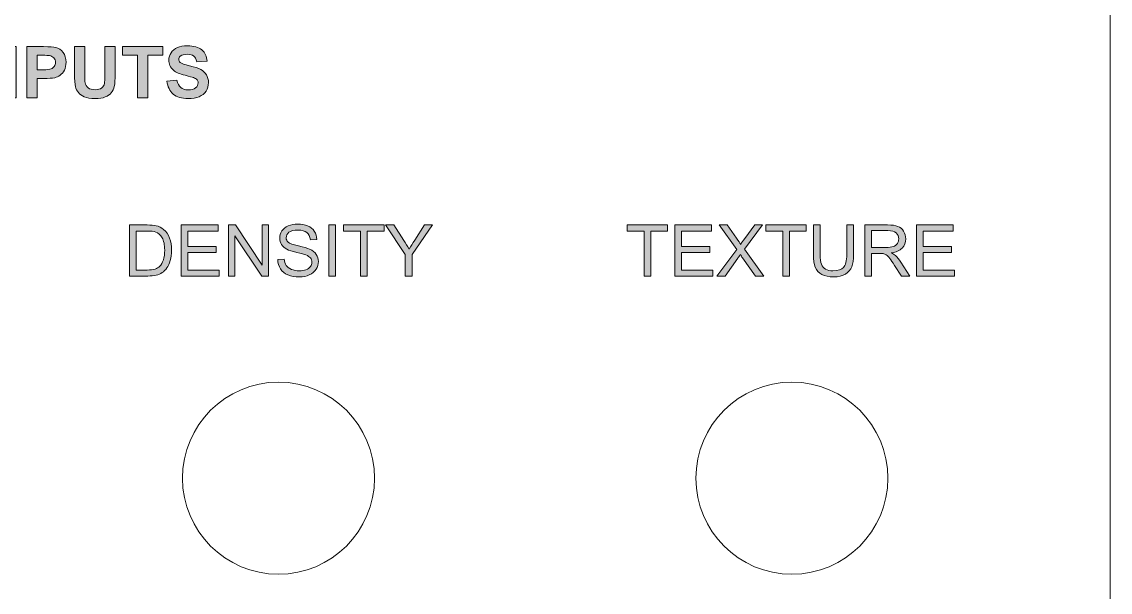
# Model space of a CAD drawing. Header units: inches. Extents: x 0 to 108, y -222 to 0.
# Drawn here: x 54 to 107.8, y -139.5 to -111.3 of the extents above; entities that cross this region are included whole.
import ezdxf

# ---------------------------------------------------------------- set-up
doc = ezdxf.new("R2010")
doc.units = ezdxf.units.IN
doc.header["$MEASUREMENT"] = 0
doc.layers.add('Decoupe', color=7, linetype='Continuous')
doc.layers.add('Impression', color=7, linetype='Continuous')

# ---------------------------------------------------------------- blocks, each defined once
blk = doc.blocks.new('block 2')
at = {"layer": 'Decoupe', "color": 240, "lineweight": 18, "true_color": 0xed1c24}
blk.add_lwpolyline([(107.823, -222.123), (0.127, -222.123), (0.127, -0.127), (107.823, -0.127), (107.823, -222.123)], dxfattribs=at)
for points in [[(71.425, -133.888), (71.425, -136.512), (69.298, -138.638), (66.675, -138.638), (64.052, -138.638), (61.925, -136.512), (61.925, -133.888), (61.925, -131.265), (64.052, -129.138), (66.675, -129.138), (69.298, -129.138), (71.425, -131.265), (71.425, -133.888)], [(96.825, -133.888), (96.825, -136.512), (94.698, -138.638), (92.075, -138.638), (89.451, -138.638), (87.325, -136.512), (87.325, -133.888), (87.325, -131.265), (89.451, -129.138), (92.075, -129.138), (94.698, -129.138), (96.825, -131.265), (96.825, -133.888)]]:
    blk.add_open_spline(points, degree=3, knots=[0, 0, 0, 0, 1, 1, 1, 2, 2, 2, 3, 3, 3, 4, 4, 4, 4], dxfattribs=at)
blk = doc.blocks.new('block 5')
at = {"layer": 'Impression', "true_color": 0xffffff}
h = blk.add_hatch(color=7, dxfattribs=at)
h.dxf.hatch_style = 2
edge = h.paths.add_edge_path()
edge.add_spline(control_points=[(59.302, -123.889), (59.302, -123.889), (59.302, -121.363), (59.302, -121.363), (59.302, -121.363), (60.172, -121.363), (60.172, -121.363), (60.369, -121.363), (60.519, -121.376), (60.622, -121.4), (60.767, -121.433), (60.89, -121.493), (60.992, -121.581), (61.126, -121.693), (61.225, -121.837), (61.291, -122.012), (61.357, -122.187), (61.39, -122.387), (61.39, -122.612), (61.39, -122.804), (61.368, -122.974), (61.323, -123.122), (61.278, -123.27), (61.221, -123.393), (61.151, -123.49), (61.081, -123.587), (61.004, -123.663), (60.921, -123.719), (60.838, -123.775), (60.737, -123.817), (60.619, -123.846), (60.502, -123.874), (60.366, -123.889), (60.214, -123.889), (60.214, -123.889), (59.302, -123.889), (59.302, -123.889)], knot_values=[0, 0, 0, 0, 1, 1, 1, 2, 2, 2, 3, 3, 3, 4, 4, 4, 5, 5, 5, 6, 6, 6, 7, 7, 7, 8, 8, 8, 9, 9, 9, 10, 10, 10, 11, 11, 11, 12, 12, 12, 12], degree=3, periodic=1)
edge = h.paths.add_edge_path()
edge.add_spline(control_points=[(59.637, -123.591), (59.637, -123.591), (60.176, -123.591), (60.176, -123.591), (60.342, -123.591), (60.473, -123.575), (60.568, -123.544), (60.663, -123.513), (60.738, -123.469), (60.794, -123.413), (60.873, -123.334), (60.935, -123.228), (60.98, -123.094), (61.024, -122.96), (61.046, -122.798), (61.046, -122.607), (61.046, -122.343), (61.002, -122.14), (60.915, -121.998), (60.829, -121.856), (60.724, -121.761), (60.6, -121.713), (60.51, -121.679), (60.366, -121.661), (60.167, -121.661), (60.167, -121.661), (59.637, -121.661), (59.637, -121.661), (59.637, -121.661), (59.637, -123.591), (59.637, -123.591)], knot_values=[0, 0, 0, 0, 1, 1, 1, 2, 2, 2, 3, 3, 3, 4, 4, 4, 5, 5, 5, 6, 6, 6, 7, 7, 7, 8, 8, 8, 9, 9, 9, 10, 10, 10, 10], degree=3, periodic=1)
h = blk.add_hatch(color=7, dxfattribs=at)
h.dxf.hatch_style = 2
h.paths.add_polyline_path([(61.857, -123.889), (61.857, -121.363), (63.683, -121.363), (63.683, -121.661), (62.191, -121.661), (62.191, -122.435), (63.588, -122.435), (63.588, -122.731), (62.191, -122.731), (62.191, -123.591), (63.742, -123.591), (63.742, -123.889)])
h = blk.add_hatch(color=7, dxfattribs=at)
h.dxf.hatch_style = 2
h.paths.add_polyline_path([(64.2, -123.889), (64.2, -121.363), (64.542, -121.363), (65.869, -123.346), (65.869, -121.363), (66.189, -121.363), (66.189, -123.889), (65.846, -123.889), (64.52, -121.904), (64.52, -123.889)])
h = blk.add_hatch(color=7, dxfattribs=at)
h.dxf.hatch_style = 2
edge = h.paths.add_edge_path()
edge.add_spline(control_points=[(66.637, -123.077), (66.637, -123.077), (66.952, -123.05), (66.952, -123.05), (66.967, -123.176), (67.002, -123.28), (67.057, -123.361), (67.111, -123.442), (67.196, -123.507), (67.311, -123.557), (67.425, -123.607), (67.555, -123.632), (67.698, -123.632), (67.826, -123.632), (67.938, -123.613), (68.036, -123.575), (68.133, -123.537), (68.206, -123.485), (68.254, -123.42), (68.301, -123.353), (68.325, -123.281), (68.325, -123.203), (68.325, -123.124), (68.302, -123.055), (68.256, -122.996), (68.21, -122.937), (68.135, -122.887), (68.029, -122.847), (67.961, -122.82), (67.811, -122.779), (67.579, -122.724), (67.347, -122.668), (67.185, -122.615), (67.092, -122.566), (66.971, -122.503), (66.881, -122.424), (66.822, -122.331), (66.763, -122.237), (66.734, -122.132), (66.734, -122.016), (66.734, -121.889), (66.77, -121.77), (66.842, -121.659), (66.914, -121.548), (67.02, -121.464), (67.159, -121.407), (67.298, -121.349), (67.453, -121.32), (67.622, -121.32), (67.809, -121.32), (67.974, -121.35), (68.118, -121.411), (68.26, -121.471), (68.371, -121.56), (68.448, -121.677), (68.524, -121.794), (68.566, -121.927), (68.572, -122.075), (68.572, -122.075), (68.251, -122.099), (68.251, -122.099), (68.234, -121.939), (68.176, -121.819), (68.076, -121.737), (67.977, -121.656), (67.83, -121.615), (67.636, -121.615), (67.434, -121.615), (67.287, -121.652), (67.195, -121.726), (67.102, -121.8), (67.056, -121.89), (67.056, -121.994), (67.056, -122.085), (67.088, -122.159), (67.154, -122.218), (67.218, -122.276), (67.386, -122.336), (67.658, -122.398), (67.929, -122.459), (68.116, -122.513), (68.217, -122.559), (68.364, -122.627), (68.472, -122.713), (68.542, -122.817), (68.612, -122.92), (68.647, -123.04), (68.647, -123.176), (68.647, -123.31), (68.609, -123.437), (68.532, -123.555), (68.455, -123.674), (68.344, -123.767), (68.2, -123.833), (68.056, -123.899), (67.894, -123.932), (67.714, -123.932), (67.485, -123.932), (67.294, -123.898), (67.139, -123.832), (66.985, -123.765), (66.864, -123.665), (66.776, -123.531), (66.688, -123.397), (66.642, -123.246), (66.637, -123.077)], knot_values=[0, 0, 0, 0, 1, 1, 1, 2, 2, 2, 3, 3, 3, 4, 4, 4, 5, 5, 5, 6, 6, 6, 7, 7, 7, 8, 8, 8, 9, 9, 9, 10, 10, 10, 11, 11, 11, 12, 12, 12, 13, 13, 13, 14, 14, 14, 15, 15, 15, 16, 16, 16, 17, 17, 17, 18, 18, 18, 19, 19, 19, 20, 20, 20, 21, 21, 21, 22, 22, 22, 23, 23, 23, 24, 24, 24, 25, 25, 25, 26, 26, 26, 27, 27, 27, 28, 28, 28, 29, 29, 29, 30, 30, 30, 31, 31, 31, 32, 32, 32, 33, 33, 33, 34, 34, 34, 35, 35, 35, 35], degree=3, periodic=1)
h = blk.add_hatch(color=7, dxfattribs=at)
h.dxf.hatch_style = 2
h.paths.add_polyline_path([(69.161, -123.889), (69.161, -121.363), (69.495, -121.363), (69.495, -123.889)])
h = blk.add_hatch(color=7, dxfattribs=at)
h.dxf.hatch_style = 2
h.paths.add_polyline_path([(70.726, -123.889), (70.726, -121.661), (69.894, -121.661), (69.894, -121.363), (71.896, -121.363), (71.896, -121.661), (71.061, -121.661), (71.061, -123.889)])
h = blk.add_hatch(color=7, dxfattribs=at)
h.dxf.hatch_style = 2
edge = h.paths.add_edge_path()
edge.add_spline(control_points=[(72.95, -123.889), (72.95, -123.889), (72.95, -122.819), (72.95, -122.819), (72.95, -122.819), (71.977, -121.363), (71.977, -121.363), (71.977, -121.363), (72.384, -121.363), (72.384, -121.363), (72.384, -121.363), (72.881, -122.125), (72.881, -122.125), (72.973, -122.267), (73.059, -122.41), (73.138, -122.552), (73.214, -122.42), (73.306, -122.271), (73.414, -122.106), (73.414, -122.106), (73.903, -121.363), (73.903, -121.363), (73.903, -121.363), (74.292, -121.363), (74.292, -121.363), (74.292, -121.363), (73.284, -122.819), (73.284, -122.819), (73.284, -122.819), (73.284, -123.889), (73.284, -123.889), (73.284, -123.889), (72.95, -123.889), (72.95, -123.889)], knot_values=[0, 0, 0, 0, 1, 1, 1, 2, 2, 2, 3, 3, 3, 4, 4, 4, 5, 5, 5, 6, 6, 6, 7, 7, 7, 8, 8, 8, 9, 9, 9, 10, 10, 10, 11, 11, 11, 11], degree=3, periodic=1)
at = {"layer": 'Impression', "lineweight": 0}
for points in [[(61.857, -123.889), (61.857, -121.363), (63.683, -121.363), (63.683, -121.661), (62.191, -121.661), (62.191, -122.435), (63.588, -122.435), (63.588, -122.731), (62.191, -122.731), (62.191, -123.591), (63.742, -123.591), (63.742, -123.889), (61.857, -123.889)], [(64.2, -123.889), (64.2, -121.363), (64.542, -121.363), (65.869, -123.346), (65.869, -121.363), (66.189, -121.363), (66.189, -123.889), (65.846, -123.889), (64.52, -121.904), (64.52, -123.889), (64.2, -123.889)], [(69.161, -123.889), (69.161, -121.363), (69.495, -121.363), (69.495, -123.889), (69.161, -123.889)], [(70.726, -123.889), (70.726, -121.661), (69.894, -121.661), (69.894, -121.363), (71.896, -121.363), (71.896, -121.661), (71.061, -121.661), (71.061, -123.889), (70.726, -123.889)]]:
    blk.add_lwpolyline(points, dxfattribs=at)
for points, knots in [([(59.302, -123.889), (59.302, -123.889), (59.302, -121.363), (59.302, -121.363), (59.302, -121.363), (60.172, -121.363), (60.172, -121.363), (60.369, -121.363), (60.519, -121.376), (60.622, -121.4), (60.767, -121.433), (60.89, -121.493), (60.992, -121.581), (61.126, -121.693), (61.225, -121.837), (61.291, -122.012), (61.357, -122.187), (61.39, -122.387), (61.39, -122.612), (61.39, -122.804), (61.368, -122.974), (61.323, -123.122), (61.278, -123.27), (61.221, -123.393), (61.151, -123.49), (61.081, -123.587), (61.004, -123.663), (60.921, -123.719), (60.838, -123.775), (60.737, -123.817), (60.619, -123.846), (60.502, -123.874), (60.366, -123.889), (60.214, -123.889), (60.214, -123.889), (59.302, -123.889), (59.302, -123.889)], [0, 0, 0, 0, 1, 1, 1, 2, 2, 2, 3, 3, 3, 4, 4, 4, 5, 5, 5, 6, 6, 6, 7, 7, 7, 8, 8, 8, 9, 9, 9, 10, 10, 10, 11, 11, 11, 12, 12, 12, 12]), ([(59.637, -123.591), (59.637, -123.591), (60.176, -123.591), (60.176, -123.591), (60.342, -123.591), (60.473, -123.575), (60.568, -123.544), (60.663, -123.513), (60.738, -123.469), (60.794, -123.413), (60.873, -123.334), (60.935, -123.228), (60.98, -123.094), (61.024, -122.96), (61.046, -122.798), (61.046, -122.607), (61.046, -122.343), (61.002, -122.14), (60.915, -121.998), (60.829, -121.856), (60.724, -121.761), (60.6, -121.713), (60.51, -121.679), (60.366, -121.661), (60.167, -121.661), (60.167, -121.661), (59.637, -121.661), (59.637, -121.661), (59.637, -121.661), (59.637, -123.591), (59.637, -123.591)], [0, 0, 0, 0, 1, 1, 1, 2, 2, 2, 3, 3, 3, 4, 4, 4, 5, 5, 5, 6, 6, 6, 7, 7, 7, 8, 8, 8, 9, 9, 9, 10, 10, 10, 10]), ([(66.637, -123.077), (66.637, -123.077), (66.952, -123.05), (66.952, -123.05), (66.967, -123.176), (67.002, -123.28), (67.057, -123.361), (67.111, -123.442), (67.196, -123.507), (67.311, -123.557), (67.425, -123.607), (67.555, -123.632), (67.698, -123.632), (67.826, -123.632), (67.938, -123.613), (68.036, -123.575), (68.133, -123.537), (68.206, -123.485), (68.254, -123.42), (68.301, -123.353), (68.325, -123.281), (68.325, -123.203), (68.325, -123.124), (68.302, -123.055), (68.256, -122.996), (68.21, -122.937), (68.135, -122.887), (68.029, -122.847), (67.961, -122.82), (67.811, -122.779), (67.579, -122.724), (67.347, -122.668), (67.185, -122.615), (67.092, -122.566), (66.971, -122.503), (66.881, -122.424), (66.822, -122.331), (66.763, -122.237), (66.734, -122.132), (66.734, -122.016), (66.734, -121.889), (66.77, -121.77), (66.842, -121.659), (66.914, -121.548), (67.02, -121.464), (67.159, -121.407), (67.298, -121.349), (67.453, -121.32), (67.622, -121.32), (67.809, -121.32), (67.974, -121.35), (68.118, -121.411), (68.26, -121.471), (68.371, -121.56), (68.448, -121.677), (68.524, -121.794), (68.566, -121.927), (68.572, -122.075), (68.572, -122.075), (68.251, -122.099), (68.251, -122.099), (68.234, -121.939), (68.176, -121.819), (68.076, -121.737), (67.977, -121.656), (67.83, -121.615), (67.636, -121.615), (67.434, -121.615), (67.287, -121.652), (67.195, -121.726), (67.102, -121.8), (67.056, -121.89), (67.056, -121.994), (67.056, -122.085), (67.088, -122.159), (67.154, -122.218), (67.218, -122.276), (67.386, -122.336), (67.658, -122.398), (67.929, -122.459), (68.116, -122.513), (68.217, -122.559), (68.364, -122.627), (68.472, -122.713), (68.542, -122.817), (68.612, -122.92), (68.647, -123.04), (68.647, -123.176), (68.647, -123.31), (68.609, -123.437), (68.532, -123.555), (68.455, -123.674), (68.344, -123.767), (68.2, -123.833), (68.056, -123.899), (67.894, -123.932), (67.714, -123.932), (67.485, -123.932), (67.294, -123.898), (67.139, -123.832), (66.985, -123.765), (66.864, -123.665), (66.776, -123.531), (66.688, -123.397), (66.642, -123.246), (66.637, -123.077)], [0, 0, 0, 0, 1, 1, 1, 2, 2, 2, 3, 3, 3, 4, 4, 4, 5, 5, 5, 6, 6, 6, 7, 7, 7, 8, 8, 8, 9, 9, 9, 10, 10, 10, 11, 11, 11, 12, 12, 12, 13, 13, 13, 14, 14, 14, 15, 15, 15, 16, 16, 16, 17, 17, 17, 18, 18, 18, 19, 19, 19, 20, 20, 20, 21, 21, 21, 22, 22, 22, 23, 23, 23, 24, 24, 24, 25, 25, 25, 26, 26, 26, 27, 27, 27, 28, 28, 28, 29, 29, 29, 30, 30, 30, 31, 31, 31, 32, 32, 32, 33, 33, 33, 34, 34, 34, 35, 35, 35, 35]), ([(72.95, -123.889), (72.95, -123.889), (72.95, -122.819), (72.95, -122.819), (72.95, -122.819), (71.977, -121.363), (71.977, -121.363), (71.977, -121.363), (72.384, -121.363), (72.384, -121.363), (72.384, -121.363), (72.881, -122.125), (72.881, -122.125), (72.973, -122.267), (73.059, -122.41), (73.138, -122.552), (73.214, -122.42), (73.306, -122.271), (73.414, -122.106), (73.414, -122.106), (73.903, -121.363), (73.903, -121.363), (73.903, -121.363), (74.292, -121.363), (74.292, -121.363), (74.292, -121.363), (73.284, -122.819), (73.284, -122.819), (73.284, -122.819), (73.284, -123.889), (73.284, -123.889), (73.284, -123.889), (72.95, -123.889), (72.95, -123.889)], [0, 0, 0, 0, 1, 1, 1, 2, 2, 2, 3, 3, 3, 4, 4, 4, 5, 5, 5, 6, 6, 6, 7, 7, 7, 8, 8, 8, 9, 9, 9, 10, 10, 10, 11, 11, 11, 11])]:
    blk.add_open_spline(points, degree=3, knots=knots, dxfattribs=at)
blk = doc.blocks.new('block 6')
at = {"layer": 'Impression', "true_color": 0xffffff}
h = blk.add_hatch(color=7, dxfattribs=at)
h.dxf.hatch_style = 2
h.paths.add_polyline_path([(84.758, -123.889), (84.758, -121.661), (83.926, -121.661), (83.926, -121.363), (85.927, -121.363), (85.927, -121.661), (85.092, -121.661), (85.092, -123.889)])
h = blk.add_hatch(color=7, dxfattribs=at)
h.dxf.hatch_style = 2
h.paths.add_polyline_path([(86.277, -123.889), (86.277, -121.363), (88.103, -121.363), (88.103, -121.661), (86.611, -121.661), (86.611, -122.435), (88.008, -122.435), (88.008, -122.731), (86.611, -122.731), (86.611, -123.591), (88.161, -123.591), (88.161, -123.889)])
h = blk.add_hatch(color=7, dxfattribs=at)
h.dxf.hatch_style = 2
edge = h.paths.add_edge_path()
edge.add_spline(control_points=[(88.366, -123.889), (88.366, -123.889), (89.343, -122.573), (89.343, -122.573), (89.343, -122.573), (88.482, -121.363), (88.482, -121.363), (88.482, -121.363), (88.88, -121.363), (88.88, -121.363), (88.88, -121.363), (89.338, -122.011), (89.338, -122.011), (89.433, -122.146), (89.501, -122.249), (89.541, -122.321), (89.597, -122.229), (89.664, -122.133), (89.741, -122.034), (89.741, -122.034), (90.249, -121.363), (90.249, -121.363), (90.249, -121.363), (90.613, -121.363), (90.613, -121.363), (90.613, -121.363), (89.725, -122.554), (89.725, -122.554), (89.725, -122.554), (90.681, -123.889), (90.681, -123.889), (90.681, -123.889), (90.268, -123.889), (90.268, -123.889), (90.268, -123.889), (89.632, -122.988), (89.632, -122.988), (89.597, -122.936), (89.56, -122.88), (89.522, -122.819), (89.466, -122.911), (89.426, -122.974), (89.402, -123.009), (89.402, -123.009), (88.768, -123.889), (88.768, -123.889), (88.768, -123.889), (88.366, -123.889), (88.366, -123.889)], knot_values=[0, 0, 0, 0, 1, 1, 1, 2, 2, 2, 3, 3, 3, 4, 4, 4, 5, 5, 5, 6, 6, 6, 7, 7, 7, 8, 8, 8, 9, 9, 9, 10, 10, 10, 11, 11, 11, 12, 12, 12, 13, 13, 13, 14, 14, 14, 15, 15, 15, 16, 16, 16, 16], degree=3, periodic=1)
h = blk.add_hatch(color=7, dxfattribs=at)
h.dxf.hatch_style = 2
h.paths.add_polyline_path([(91.619, -123.889), (91.619, -121.661), (90.787, -121.661), (90.787, -121.363), (92.788, -121.363), (92.788, -121.661), (91.953, -121.661), (91.953, -123.889)])
h = blk.add_hatch(color=7, dxfattribs=at)
h.dxf.hatch_style = 2
edge = h.paths.add_edge_path()
edge.add_spline(control_points=[(94.788, -121.363), (94.788, -121.363), (95.122, -121.363), (95.122, -121.363), (95.122, -121.363), (95.122, -122.822), (95.122, -122.822), (95.122, -123.076), (95.094, -123.278), (95.036, -123.427), (94.979, -123.576), (94.875, -123.698), (94.725, -123.792), (94.575, -123.885), (94.379, -123.932), (94.135, -123.932), (93.898, -123.932), (93.705, -123.891), (93.555, -123.809), (93.404, -123.728), (93.297, -123.61), (93.233, -123.455), (93.168, -123.301), (93.136, -123.09), (93.136, -122.822), (93.136, -122.822), (93.136, -121.363), (93.136, -121.363), (93.136, -121.363), (93.47, -121.363), (93.47, -121.363), (93.47, -121.363), (93.47, -122.821), (93.47, -122.821), (93.47, -123.04), (93.491, -123.202), (93.531, -123.306), (93.572, -123.41), (93.642, -123.49), (93.741, -123.546), (93.841, -123.602), (93.962, -123.63), (94.106, -123.63), (94.352, -123.63), (94.527, -123.575), (94.631, -123.463), (94.736, -123.352), (94.788, -123.138), (94.788, -122.821), (94.788, -122.821), (94.788, -121.363), (94.788, -121.363)], knot_values=[0, 0, 0, 0, 1, 1, 1, 2, 2, 2, 3, 3, 3, 4, 4, 4, 5, 5, 5, 6, 6, 6, 7, 7, 7, 8, 8, 8, 9, 9, 9, 10, 10, 10, 11, 11, 11, 12, 12, 12, 13, 13, 13, 14, 14, 14, 15, 15, 15, 16, 16, 16, 17, 17, 17, 17], degree=3, periodic=1)
h = blk.add_hatch(color=7, dxfattribs=at)
h.dxf.hatch_style = 2
edge = h.paths.add_edge_path()
edge.add_spline(control_points=[(95.684, -123.889), (95.684, -123.889), (95.684, -121.363), (95.684, -121.363), (95.684, -121.363), (96.803, -121.363), (96.803, -121.363), (97.028, -121.363), (97.2, -121.386), (97.317, -121.432), (97.434, -121.477), (97.528, -121.557), (97.597, -121.672), (97.667, -121.787), (97.703, -121.914), (97.703, -122.052), (97.703, -122.232), (97.645, -122.383), (97.529, -122.506), (97.412, -122.629), (97.233, -122.706), (96.991, -122.74), (97.08, -122.782), (97.147, -122.824), (97.193, -122.866), (97.29, -122.955), (97.383, -123.067), (97.47, -123.201), (97.47, -123.201), (97.909, -123.889), (97.909, -123.889), (97.909, -123.889), (97.489, -123.889), (97.489, -123.889), (97.489, -123.889), (97.155, -123.363), (97.155, -123.363), (97.057, -123.212), (96.977, -123.096), (96.914, -123.015), (96.851, -122.935), (96.794, -122.879), (96.744, -122.847), (96.694, -122.815), (96.643, -122.792), (96.592, -122.779), (96.554, -122.771), (96.492, -122.767), (96.405, -122.767), (96.405, -122.767), (96.018, -122.767), (96.018, -122.767), (96.018, -122.767), (96.018, -123.889), (96.018, -123.889), (96.018, -123.889), (95.684, -123.889), (95.684, -123.889)], knot_values=[0, 0, 0, 0, 1, 1, 1, 2, 2, 2, 3, 3, 3, 4, 4, 4, 5, 5, 5, 6, 6, 6, 7, 7, 7, 8, 8, 8, 9, 9, 9, 10, 10, 10, 11, 11, 11, 12, 12, 12, 13, 13, 13, 14, 14, 14, 15, 15, 15, 16, 16, 16, 17, 17, 17, 18, 18, 18, 19, 19, 19, 19], degree=3, periodic=1)
edge = h.paths.add_edge_path()
edge.add_spline(control_points=[(96.018, -122.478), (96.018, -122.478), (96.736, -122.478), (96.736, -122.478), (96.889, -122.478), (97.008, -122.462), (97.095, -122.431), (97.181, -122.399), (97.246, -122.348), (97.291, -122.279), (97.336, -122.21), (97.358, -122.134), (97.358, -122.052), (97.358, -121.933), (97.315, -121.835), (97.228, -121.758), (97.141, -121.681), (97.004, -121.643), (96.817, -121.643), (96.817, -121.643), (96.018, -121.643), (96.018, -121.643), (96.018, -121.643), (96.018, -122.478), (96.018, -122.478)], knot_values=[0, 0, 0, 0, 1, 1, 1, 2, 2, 2, 3, 3, 3, 4, 4, 4, 5, 5, 5, 6, 6, 6, 7, 7, 7, 8, 8, 8, 8], degree=3, periodic=1)
h = blk.add_hatch(color=7, dxfattribs=at)
h.dxf.hatch_style = 2
h.paths.add_polyline_path([(98.233, -123.889), (98.233, -121.363), (100.059, -121.363), (100.059, -121.661), (98.567, -121.661), (98.567, -122.435), (99.964, -122.435), (99.964, -122.731), (98.567, -122.731), (98.567, -123.591), (100.118, -123.591), (100.118, -123.889)])
at = {"layer": 'Impression', "lineweight": 0}
for points in [[(84.758, -123.889), (84.758, -121.661), (83.926, -121.661), (83.926, -121.363), (85.927, -121.363), (85.927, -121.661), (85.092, -121.661), (85.092, -123.889), (84.758, -123.889)], [(86.277, -123.889), (86.277, -121.363), (88.103, -121.363), (88.103, -121.661), (86.611, -121.661), (86.611, -122.435), (88.008, -122.435), (88.008, -122.731), (86.611, -122.731), (86.611, -123.591), (88.161, -123.591), (88.161, -123.889), (86.277, -123.889)], [(91.619, -123.889), (91.619, -121.661), (90.787, -121.661), (90.787, -121.363), (92.788, -121.363), (92.788, -121.661), (91.953, -121.661), (91.953, -123.889), (91.619, -123.889)], [(98.233, -123.889), (98.233, -121.363), (100.059, -121.363), (100.059, -121.661), (98.567, -121.661), (98.567, -122.435), (99.964, -122.435), (99.964, -122.731), (98.567, -122.731), (98.567, -123.591), (100.118, -123.591), (100.118, -123.889), (98.233, -123.889)]]:
    blk.add_lwpolyline(points, dxfattribs=at)
for points, knots in [([(88.366, -123.889), (88.366, -123.889), (89.343, -122.573), (89.343, -122.573), (89.343, -122.573), (88.482, -121.363), (88.482, -121.363), (88.482, -121.363), (88.88, -121.363), (88.88, -121.363), (88.88, -121.363), (89.338, -122.011), (89.338, -122.011), (89.433, -122.146), (89.501, -122.249), (89.541, -122.321), (89.597, -122.229), (89.664, -122.133), (89.741, -122.034), (89.741, -122.034), (90.249, -121.363), (90.249, -121.363), (90.249, -121.363), (90.613, -121.363), (90.613, -121.363), (90.613, -121.363), (89.725, -122.554), (89.725, -122.554), (89.725, -122.554), (90.681, -123.889), (90.681, -123.889), (90.681, -123.889), (90.268, -123.889), (90.268, -123.889), (90.268, -123.889), (89.632, -122.988), (89.632, -122.988), (89.597, -122.936), (89.56, -122.88), (89.522, -122.819), (89.466, -122.911), (89.426, -122.974), (89.402, -123.009), (89.402, -123.009), (88.768, -123.889), (88.768, -123.889), (88.768, -123.889), (88.366, -123.889), (88.366, -123.889)], [0, 0, 0, 0, 1, 1, 1, 2, 2, 2, 3, 3, 3, 4, 4, 4, 5, 5, 5, 6, 6, 6, 7, 7, 7, 8, 8, 8, 9, 9, 9, 10, 10, 10, 11, 11, 11, 12, 12, 12, 13, 13, 13, 14, 14, 14, 15, 15, 15, 16, 16, 16, 16]), ([(94.788, -121.363), (94.788, -121.363), (95.122, -121.363), (95.122, -121.363), (95.122, -121.363), (95.122, -122.822), (95.122, -122.822), (95.122, -123.076), (95.094, -123.278), (95.036, -123.427), (94.979, -123.576), (94.875, -123.698), (94.725, -123.792), (94.575, -123.885), (94.379, -123.932), (94.135, -123.932), (93.898, -123.932), (93.705, -123.891), (93.555, -123.809), (93.404, -123.728), (93.297, -123.61), (93.233, -123.455), (93.168, -123.301), (93.136, -123.09), (93.136, -122.822), (93.136, -122.822), (93.136, -121.363), (93.136, -121.363), (93.136, -121.363), (93.47, -121.363), (93.47, -121.363), (93.47, -121.363), (93.47, -122.821), (93.47, -122.821), (93.47, -123.04), (93.491, -123.202), (93.531, -123.306), (93.572, -123.41), (93.642, -123.49), (93.741, -123.546), (93.841, -123.602), (93.962, -123.63), (94.106, -123.63), (94.352, -123.63), (94.527, -123.575), (94.631, -123.463), (94.736, -123.352), (94.788, -123.138), (94.788, -122.821), (94.788, -122.821), (94.788, -121.363), (94.788, -121.363)], [0, 0, 0, 0, 1, 1, 1, 2, 2, 2, 3, 3, 3, 4, 4, 4, 5, 5, 5, 6, 6, 6, 7, 7, 7, 8, 8, 8, 9, 9, 9, 10, 10, 10, 11, 11, 11, 12, 12, 12, 13, 13, 13, 14, 14, 14, 15, 15, 15, 16, 16, 16, 17, 17, 17, 17]), ([(95.684, -123.889), (95.684, -123.889), (95.684, -121.363), (95.684, -121.363), (95.684, -121.363), (96.803, -121.363), (96.803, -121.363), (97.028, -121.363), (97.2, -121.386), (97.317, -121.432), (97.434, -121.477), (97.528, -121.557), (97.597, -121.672), (97.667, -121.787), (97.703, -121.914), (97.703, -122.052), (97.703, -122.232), (97.645, -122.383), (97.529, -122.506), (97.412, -122.629), (97.233, -122.706), (96.991, -122.74), (97.08, -122.782), (97.147, -122.824), (97.193, -122.866), (97.29, -122.955), (97.383, -123.067), (97.47, -123.201), (97.47, -123.201), (97.909, -123.889), (97.909, -123.889), (97.909, -123.889), (97.489, -123.889), (97.489, -123.889), (97.489, -123.889), (97.155, -123.363), (97.155, -123.363), (97.057, -123.212), (96.977, -123.096), (96.914, -123.015), (96.851, -122.935), (96.794, -122.879), (96.744, -122.847), (96.694, -122.815), (96.643, -122.792), (96.592, -122.779), (96.554, -122.771), (96.492, -122.767), (96.405, -122.767), (96.405, -122.767), (96.018, -122.767), (96.018, -122.767), (96.018, -122.767), (96.018, -123.889), (96.018, -123.889), (96.018, -123.889), (95.684, -123.889), (95.684, -123.889)], [0, 0, 0, 0, 1, 1, 1, 2, 2, 2, 3, 3, 3, 4, 4, 4, 5, 5, 5, 6, 6, 6, 7, 7, 7, 8, 8, 8, 9, 9, 9, 10, 10, 10, 11, 11, 11, 12, 12, 12, 13, 13, 13, 14, 14, 14, 15, 15, 15, 16, 16, 16, 17, 17, 17, 18, 18, 18, 19, 19, 19, 19]), ([(96.018, -122.478), (96.018, -122.478), (96.736, -122.478), (96.736, -122.478), (96.889, -122.478), (97.008, -122.462), (97.095, -122.431), (97.181, -122.399), (97.246, -122.348), (97.291, -122.279), (97.336, -122.21), (97.358, -122.134), (97.358, -122.052), (97.358, -121.933), (97.315, -121.835), (97.228, -121.758), (97.141, -121.681), (97.004, -121.643), (96.817, -121.643), (96.817, -121.643), (96.018, -121.643), (96.018, -121.643), (96.018, -121.643), (96.018, -122.478), (96.018, -122.478)], [0, 0, 0, 0, 1, 1, 1, 2, 2, 2, 3, 3, 3, 4, 4, 4, 5, 5, 5, 6, 6, 6, 7, 7, 7, 8, 8, 8, 8])]:
    blk.add_open_spline(points, degree=3, knots=knots, dxfattribs=at)
blk = doc.blocks.new('block 38')
at = {"layer": 'Impression', "true_color": 0xffffff}
h = blk.add_hatch(color=7, dxfattribs=at)
h.dxf.hatch_style = 2
edge = h.paths.add_edge_path()
edge.add_spline(control_points=[(46.439, -114.137), (46.439, -114.137), (46.933, -114.294), (46.933, -114.294), (46.858, -114.57), (46.732, -114.774), (46.555, -114.908), (46.379, -115.042), (46.155, -115.109), (45.884, -115.109), (45.549, -115.109), (45.274, -114.994), (45.058, -114.765), (44.842, -114.536), (44.734, -114.223), (44.734, -113.826), (44.734, -113.405), (44.842, -113.079), (45.059, -112.847), (45.276, -112.614), (45.562, -112.498), (45.915, -112.498), (46.224, -112.498), (46.475, -112.589), (46.668, -112.771), (46.783, -112.879), (46.869, -113.034), (46.927, -113.236), (46.927, -113.236), (46.422, -113.357), (46.422, -113.357), (46.392, -113.226), (46.33, -113.123), (46.235, -113.047), (46.14, -112.971), (46.025, -112.933), (45.89, -112.933), (45.702, -112.933), (45.551, -113.001), (45.434, -113.135), (45.317, -113.269), (45.259, -113.487), (45.259, -113.788), (45.259, -114.107), (45.317, -114.334), (45.431, -114.47), (45.546, -114.605), (45.696, -114.673), (45.879, -114.673), (46.015, -114.673), (46.131, -114.63), (46.229, -114.544), (46.326, -114.458), (46.397, -114.322), (46.439, -114.137)], knot_values=[0, 0, 0, 0, 1, 1, 1, 2, 2, 2, 3, 3, 3, 4, 4, 4, 5, 5, 5, 6, 6, 6, 7, 7, 7, 8, 8, 8, 9, 9, 9, 10, 10, 10, 11, 11, 11, 12, 12, 12, 13, 13, 13, 14, 14, 14, 15, 15, 15, 16, 16, 16, 17, 17, 17, 18, 18, 18, 18], degree=3, periodic=1)
h = blk.add_hatch(color=7, dxfattribs=at)
h.dxf.hatch_style = 2
h.paths.add_polyline_path([(48.015, -115.066), (47.113, -112.541), (47.665, -112.541), (48.305, -114.41), (48.923, -112.541), (49.464, -112.541), (48.559, -115.066)])
h = blk.add_hatch(color=7, dxfattribs=at)
h.dxf.hatch_style = 2
h.paths.add_polyline_path([(50.689, -115.066), (50.689, -112.541), (51.198, -112.541), (51.198, -115.066)])
h = blk.add_hatch(color=7, dxfattribs=at)
h.dxf.hatch_style = 2
h.paths.add_polyline_path([(51.689, -115.066), (51.689, -112.541), (52.185, -112.541), (53.219, -114.227), (53.219, -112.541), (53.693, -112.541), (53.693, -115.066), (53.181, -115.066), (52.163, -113.419), (52.163, -115.066)])
h = blk.add_hatch(color=7, dxfattribs=at)
h.dxf.hatch_style = 2
edge = h.paths.add_edge_path()
edge.add_spline(control_points=[(54.232, -115.066), (54.232, -115.066), (54.232, -112.541), (54.232, -112.541), (54.232, -112.541), (55.05, -112.541), (55.05, -112.541), (55.36, -112.541), (55.562, -112.553), (55.656, -112.578), (55.801, -112.616), (55.922, -112.699), (56.02, -112.826), (56.117, -112.953), (56.166, -113.117), (56.166, -113.317), (56.166, -113.472), (56.138, -113.603), (56.082, -113.708), (56.026, -113.814), (55.954, -113.897), (55.867, -113.957), (55.781, -114.018), (55.692, -114.057), (55.603, -114.077), (55.481, -114.101), (55.305, -114.113), (55.074, -114.113), (55.074, -114.113), (54.742, -114.113), (54.742, -114.113), (54.742, -114.113), (54.742, -115.066), (54.742, -115.066), (54.742, -115.066), (54.232, -115.066), (54.232, -115.066)], knot_values=[0, 0, 0, 0, 1, 1, 1, 2, 2, 2, 3, 3, 3, 4, 4, 4, 5, 5, 5, 6, 6, 6, 7, 7, 7, 8, 8, 8, 9, 9, 9, 10, 10, 10, 11, 11, 11, 12, 12, 12, 12], degree=3, periodic=1)
edge = h.paths.add_edge_path()
edge.add_spline(control_points=[(54.742, -112.968), (54.742, -112.968), (54.742, -113.684), (54.742, -113.684), (54.742, -113.684), (55.021, -113.684), (55.021, -113.684), (55.221, -113.684), (55.356, -113.671), (55.424, -113.645), (55.492, -113.618), (55.545, -113.577), (55.583, -113.521), (55.621, -113.465), (55.641, -113.399), (55.641, -113.324), (55.641, -113.232), (55.614, -113.157), (55.56, -113.097), (55.506, -113.037), (55.437, -113), (55.355, -112.985), (55.294, -112.974), (55.171, -112.968), (54.988, -112.968), (54.988, -112.968), (54.742, -112.968), (54.742, -112.968)], knot_values=[0, 0, 0, 0, 1, 1, 1, 2, 2, 2, 3, 3, 3, 4, 4, 4, 5, 5, 5, 6, 6, 6, 7, 7, 7, 8, 8, 8, 9, 9, 9, 9], degree=3, periodic=1)
h = blk.add_hatch(color=7, dxfattribs=at)
h.dxf.hatch_style = 2
edge = h.paths.add_edge_path()
edge.add_spline(control_points=[(56.581, -112.541), (56.581, -112.541), (57.091, -112.541), (57.091, -112.541), (57.091, -112.541), (57.091, -113.908), (57.091, -113.908), (57.091, -114.125), (57.097, -114.266), (57.11, -114.33), (57.132, -114.434), (57.184, -114.517), (57.266, -114.579), (57.348, -114.642), (57.46, -114.673), (57.603, -114.673), (57.747, -114.673), (57.857, -114.643), (57.93, -114.584), (58.003, -114.525), (58.048, -114.453), (58.063, -114.366), (58.077, -114.28), (58.085, -114.137), (58.085, -113.938), (58.085, -113.938), (58.085, -112.541), (58.085, -112.541), (58.085, -112.541), (58.595, -112.541), (58.595, -112.541), (58.595, -112.541), (58.595, -113.867), (58.595, -113.867), (58.595, -114.17), (58.581, -114.384), (58.554, -114.509), (58.526, -114.635), (58.475, -114.74), (58.401, -114.826), (58.327, -114.913), (58.228, -114.981), (58.104, -115.032), (57.98, -115.083), (57.818, -115.109), (57.618, -115.109), (57.377, -115.109), (57.194, -115.081), (57.069, -115.025), (56.945, -114.97), (56.846, -114.897), (56.774, -114.808), (56.702, -114.719), (56.654, -114.626), (56.631, -114.528), (56.598, -114.384), (56.581, -114.17), (56.581, -113.888), (56.581, -113.888), (56.581, -112.541), (56.581, -112.541)], knot_values=[0, 0, 0, 0, 1, 1, 1, 2, 2, 2, 3, 3, 3, 4, 4, 4, 5, 5, 5, 6, 6, 6, 7, 7, 7, 8, 8, 8, 9, 9, 9, 10, 10, 10, 11, 11, 11, 12, 12, 12, 13, 13, 13, 14, 14, 14, 15, 15, 15, 16, 16, 16, 17, 17, 17, 18, 18, 18, 19, 19, 19, 20, 20, 20, 20], degree=3, periodic=1)
h = blk.add_hatch(color=7, dxfattribs=at)
h.dxf.hatch_style = 2
h.paths.add_polyline_path([(59.701, -115.066), (59.701, -112.968), (58.951, -112.968), (58.951, -112.541), (60.958, -112.541), (60.958, -112.968), (60.211, -112.968), (60.211, -115.066)])
h = blk.add_hatch(color=7, dxfattribs=at)
h.dxf.hatch_style = 2
edge = h.paths.add_edge_path()
edge.add_spline(control_points=[(61.158, -114.244), (61.158, -114.244), (61.654, -114.196), (61.654, -114.196), (61.684, -114.362), (61.744, -114.485), (61.836, -114.563), (61.927, -114.641), (62.05, -114.68), (62.205, -114.68), (62.37, -114.68), (62.493, -114.645), (62.577, -114.576), (62.66, -114.506), (62.701, -114.425), (62.701, -114.332), (62.701, -114.272), (62.684, -114.221), (62.649, -114.18), (62.614, -114.138), (62.553, -114.101), (62.465, -114.07), (62.406, -114.05), (62.27, -114.013), (62.057, -113.96), (61.784, -113.892), (61.592, -113.809), (61.482, -113.71), (61.327, -113.571), (61.249, -113.402), (61.249, -113.202), (61.249, -113.074), (61.286, -112.953), (61.359, -112.841), (61.432, -112.729), (61.537, -112.644), (61.674, -112.585), (61.811, -112.527), (61.977, -112.498), (62.171, -112.498), (62.488, -112.498), (62.726, -112.567), (62.887, -112.706), (63.047, -112.845), (63.131, -113.03), (63.139, -113.262), (63.139, -113.262), (62.629, -113.285), (62.629, -113.285), (62.607, -113.155), (62.561, -113.061), (62.489, -113.005), (62.417, -112.948), (62.309, -112.92), (62.166, -112.92), (62.018, -112.92), (61.901, -112.95), (61.818, -113.011), (61.764, -113.05), (61.737, -113.102), (61.737, -113.168), (61.737, -113.227), (61.762, -113.279), (61.813, -113.321), (61.877, -113.375), (62.033, -113.431), (62.281, -113.49), (62.529, -113.548), (62.712, -113.609), (62.832, -113.671), (62.95, -113.734), (63.043, -113.819), (63.111, -113.928), (63.178, -114.036), (63.211, -114.171), (63.211, -114.33), (63.211, -114.475), (63.171, -114.61), (63.091, -114.737), (63.01, -114.863), (62.897, -114.957), (62.75, -115.018), (62.603, -115.08), (62.42, -115.111), (62.2, -115.111), (61.881, -115.111), (61.636, -115.037), (61.465, -114.889), (61.293, -114.742), (61.191, -114.527), (61.158, -114.244)], knot_values=[0, 0, 0, 0, 1, 1, 1, 2, 2, 2, 3, 3, 3, 4, 4, 4, 5, 5, 5, 6, 6, 6, 7, 7, 7, 8, 8, 8, 9, 9, 9, 10, 10, 10, 11, 11, 11, 12, 12, 12, 13, 13, 13, 14, 14, 14, 15, 15, 15, 16, 16, 16, 17, 17, 17, 18, 18, 18, 19, 19, 19, 20, 20, 20, 21, 21, 21, 22, 22, 22, 23, 23, 23, 24, 24, 24, 25, 25, 25, 26, 26, 26, 27, 27, 27, 28, 28, 28, 29, 29, 29, 30, 30, 30, 30], degree=3, periodic=1)
at = {"layer": 'Impression', "lineweight": 0}
for points in [[(48.015, -115.066), (47.113, -112.541), (47.665, -112.541), (48.305, -114.41), (48.923, -112.541), (49.464, -112.541), (48.559, -115.066), (48.015, -115.066)], [(50.689, -115.066), (50.689, -112.541), (51.198, -112.541), (51.198, -115.066), (50.689, -115.066)], [(51.689, -115.066), (51.689, -112.541), (52.185, -112.541), (53.219, -114.227), (53.219, -112.541), (53.693, -112.541), (53.693, -115.066), (53.181, -115.066), (52.163, -113.419), (52.163, -115.066), (51.689, -115.066)], [(59.701, -115.066), (59.701, -112.968), (58.951, -112.968), (58.951, -112.541), (60.958, -112.541), (60.958, -112.968), (60.211, -112.968), (60.211, -115.066), (59.701, -115.066)]]:
    blk.add_lwpolyline(points, dxfattribs=at)
for points, knots in [([(46.439, -114.137), (46.439, -114.137), (46.933, -114.294), (46.933, -114.294), (46.858, -114.57), (46.732, -114.774), (46.555, -114.908), (46.379, -115.042), (46.155, -115.109), (45.884, -115.109), (45.549, -115.109), (45.274, -114.994), (45.058, -114.765), (44.842, -114.536), (44.734, -114.223), (44.734, -113.826), (44.734, -113.405), (44.842, -113.079), (45.059, -112.847), (45.276, -112.614), (45.562, -112.498), (45.915, -112.498), (46.224, -112.498), (46.475, -112.589), (46.668, -112.771), (46.783, -112.879), (46.869, -113.034), (46.927, -113.236), (46.927, -113.236), (46.422, -113.357), (46.422, -113.357), (46.392, -113.226), (46.33, -113.123), (46.235, -113.047), (46.14, -112.971), (46.025, -112.933), (45.89, -112.933), (45.702, -112.933), (45.551, -113.001), (45.434, -113.135), (45.317, -113.269), (45.259, -113.487), (45.259, -113.788), (45.259, -114.107), (45.317, -114.334), (45.431, -114.47), (45.546, -114.605), (45.696, -114.673), (45.879, -114.673), (46.015, -114.673), (46.131, -114.63), (46.229, -114.544), (46.326, -114.458), (46.397, -114.322), (46.439, -114.137)], [0, 0, 0, 0, 1, 1, 1, 2, 2, 2, 3, 3, 3, 4, 4, 4, 5, 5, 5, 6, 6, 6, 7, 7, 7, 8, 8, 8, 9, 9, 9, 10, 10, 10, 11, 11, 11, 12, 12, 12, 13, 13, 13, 14, 14, 14, 15, 15, 15, 16, 16, 16, 17, 17, 17, 18, 18, 18, 18]), ([(54.232, -115.066), (54.232, -115.066), (54.232, -112.541), (54.232, -112.541), (54.232, -112.541), (55.05, -112.541), (55.05, -112.541), (55.36, -112.541), (55.562, -112.553), (55.656, -112.578), (55.801, -112.616), (55.922, -112.699), (56.02, -112.826), (56.117, -112.953), (56.166, -113.117), (56.166, -113.317), (56.166, -113.472), (56.138, -113.603), (56.082, -113.708), (56.026, -113.814), (55.954, -113.897), (55.867, -113.957), (55.781, -114.018), (55.692, -114.057), (55.603, -114.077), (55.481, -114.101), (55.305, -114.113), (55.074, -114.113), (55.074, -114.113), (54.742, -114.113), (54.742, -114.113), (54.742, -114.113), (54.742, -115.066), (54.742, -115.066), (54.742, -115.066), (54.232, -115.066), (54.232, -115.066)], [0, 0, 0, 0, 1, 1, 1, 2, 2, 2, 3, 3, 3, 4, 4, 4, 5, 5, 5, 6, 6, 6, 7, 7, 7, 8, 8, 8, 9, 9, 9, 10, 10, 10, 11, 11, 11, 12, 12, 12, 12]), ([(56.581, -112.541), (56.581, -112.541), (57.091, -112.541), (57.091, -112.541), (57.091, -112.541), (57.091, -113.908), (57.091, -113.908), (57.091, -114.125), (57.097, -114.266), (57.11, -114.33), (57.132, -114.434), (57.184, -114.517), (57.266, -114.579), (57.348, -114.642), (57.46, -114.673), (57.603, -114.673), (57.747, -114.673), (57.857, -114.643), (57.93, -114.584), (58.003, -114.525), (58.048, -114.453), (58.063, -114.366), (58.077, -114.28), (58.085, -114.137), (58.085, -113.938), (58.085, -113.938), (58.085, -112.541), (58.085, -112.541), (58.085, -112.541), (58.595, -112.541), (58.595, -112.541), (58.595, -112.541), (58.595, -113.867), (58.595, -113.867), (58.595, -114.17), (58.581, -114.384), (58.554, -114.509), (58.526, -114.635), (58.475, -114.74), (58.401, -114.826), (58.327, -114.913), (58.228, -114.981), (58.104, -115.032), (57.98, -115.083), (57.818, -115.109), (57.618, -115.109), (57.377, -115.109), (57.194, -115.081), (57.069, -115.025), (56.945, -114.97), (56.846, -114.897), (56.774, -114.808), (56.702, -114.719), (56.654, -114.626), (56.631, -114.528), (56.598, -114.384), (56.581, -114.17), (56.581, -113.888), (56.581, -113.888), (56.581, -112.541), (56.581, -112.541)], [0, 0, 0, 0, 1, 1, 1, 2, 2, 2, 3, 3, 3, 4, 4, 4, 5, 5, 5, 6, 6, 6, 7, 7, 7, 8, 8, 8, 9, 9, 9, 10, 10, 10, 11, 11, 11, 12, 12, 12, 13, 13, 13, 14, 14, 14, 15, 15, 15, 16, 16, 16, 17, 17, 17, 18, 18, 18, 19, 19, 19, 20, 20, 20, 20]), ([(61.158, -114.244), (61.158, -114.244), (61.654, -114.196), (61.654, -114.196), (61.684, -114.362), (61.744, -114.485), (61.836, -114.563), (61.927, -114.641), (62.05, -114.68), (62.205, -114.68), (62.37, -114.68), (62.493, -114.645), (62.577, -114.576), (62.66, -114.506), (62.701, -114.425), (62.701, -114.332), (62.701, -114.272), (62.684, -114.221), (62.649, -114.18), (62.614, -114.138), (62.553, -114.101), (62.465, -114.07), (62.406, -114.05), (62.27, -114.013), (62.057, -113.96), (61.784, -113.892), (61.592, -113.809), (61.482, -113.71), (61.327, -113.571), (61.249, -113.402), (61.249, -113.202), (61.249, -113.074), (61.286, -112.953), (61.359, -112.841), (61.432, -112.729), (61.537, -112.644), (61.674, -112.585), (61.811, -112.527), (61.977, -112.498), (62.171, -112.498), (62.488, -112.498), (62.726, -112.567), (62.887, -112.706), (63.047, -112.845), (63.131, -113.03), (63.139, -113.262), (63.139, -113.262), (62.629, -113.285), (62.629, -113.285), (62.607, -113.155), (62.561, -113.061), (62.489, -113.005), (62.417, -112.948), (62.309, -112.92), (62.166, -112.92), (62.018, -112.92), (61.901, -112.95), (61.818, -113.011), (61.764, -113.05), (61.737, -113.102), (61.737, -113.168), (61.737, -113.227), (61.762, -113.279), (61.813, -113.321), (61.877, -113.375), (62.033, -113.431), (62.281, -113.49), (62.529, -113.548), (62.712, -113.609), (62.832, -113.671), (62.95, -113.734), (63.043, -113.819), (63.111, -113.928), (63.178, -114.036), (63.211, -114.171), (63.211, -114.33), (63.211, -114.475), (63.171, -114.61), (63.091, -114.737), (63.01, -114.863), (62.897, -114.957), (62.75, -115.018), (62.603, -115.08), (62.42, -115.111), (62.2, -115.111), (61.881, -115.111), (61.636, -115.037), (61.465, -114.889), (61.293, -114.742), (61.191, -114.527), (61.158, -114.244)], [0, 0, 0, 0, 1, 1, 1, 2, 2, 2, 3, 3, 3, 4, 4, 4, 5, 5, 5, 6, 6, 6, 7, 7, 7, 8, 8, 8, 9, 9, 9, 10, 10, 10, 11, 11, 11, 12, 12, 12, 13, 13, 13, 14, 14, 14, 15, 15, 15, 16, 16, 16, 17, 17, 17, 18, 18, 18, 19, 19, 19, 20, 20, 20, 21, 21, 21, 22, 22, 22, 23, 23, 23, 24, 24, 24, 25, 25, 25, 26, 26, 26, 27, 27, 27, 28, 28, 28, 29, 29, 29, 30, 30, 30, 30]), ([(54.742, -112.968), (54.742, -112.968), (54.742, -113.684), (54.742, -113.684), (54.742, -113.684), (55.021, -113.684), (55.021, -113.684), (55.221, -113.684), (55.356, -113.671), (55.424, -113.645), (55.492, -113.618), (55.545, -113.577), (55.583, -113.521), (55.621, -113.465), (55.641, -113.399), (55.641, -113.324), (55.641, -113.232), (55.614, -113.157), (55.56, -113.097), (55.506, -113.037), (55.437, -113), (55.355, -112.985), (55.294, -112.974), (55.171, -112.968), (54.988, -112.968), (54.988, -112.968), (54.742, -112.968), (54.742, -112.968)], [0, 0, 0, 0, 1, 1, 1, 2, 2, 2, 3, 3, 3, 4, 4, 4, 5, 5, 5, 6, 6, 6, 7, 7, 7, 8, 8, 8, 9, 9, 9, 9])]:
    blk.add_open_spline(points, degree=3, knots=knots, dxfattribs=at)

msp = doc.modelspace()

# ---------------------------------------------------------------- block references
at = {"layer": 'Decoupe'}
msp.add_blockref('block 2', (0, 0), dxfattribs=at)
at = {"layer": 'Impression'}
for name in ['block 38', 'block 5', 'block 6']:
    msp.add_blockref(name, (0, 0), dxfattribs=at)

doc.saveas('drawing.dxf')
